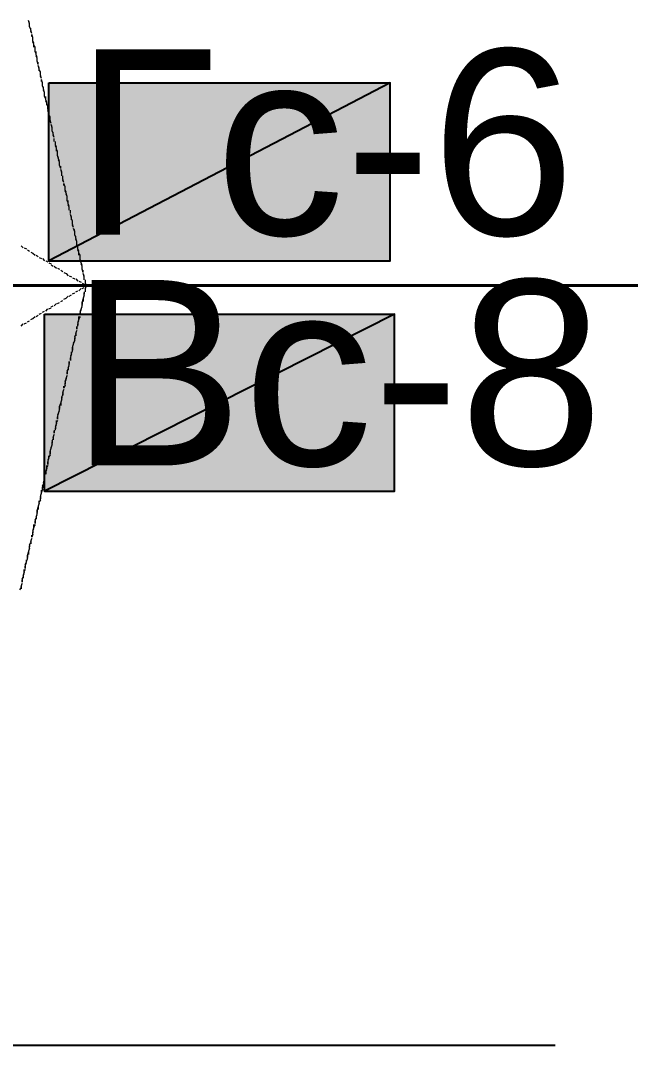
# Model space of a CAD drawing. Extents: x 8 to 21351, y 0 to 420.
# Drawn here: x 15643.54 to 15655.57, y 338.98 to 359.22 of the extents above; entities that cross this region are included whole.
import ezdxf

# ---------------------------------------------------------------- set-up
doc = ezdxf.new("R2010")
doc.units = 0
doc.styles.add('TEYPDFCAD_TEXT', font='arial.ttf')

msp = doc.modelspace()

# ---------------------------------------------------------------- hatches: boundary and pattern name
at = {"true_color": 0xffffff}
h = msp.add_hatch(color=0, dxfattribs=at)
h.paths.add_polyline_path([(15644.101, 357.992), (15650.832, 357.992), (15644.101, 354.478)])
h.paths.add_polyline_path([(15650.832, 357.992), (15644.101, 354.478), (15650.832, 354.478)])
h = msp.add_hatch(color=0, dxfattribs=at)
h.paths.add_polyline_path([(15644.016, 353.42), (15650.916, 353.42), (15644.016, 349.927)])
h.paths.add_polyline_path([(15650.916, 353.42), (15644.016, 349.927), (15650.916, 349.927)])

# ---------------------------------------------------------------- linework, layer by layer
at = {"color": 7, "lineweight": 5}
for p, q in [((15643.72, 359.156), (15643.699, 359.219)), ((15643.72, 359.177), (15643.699, 359.219)), ((15643.72, 359.114), (15643.72, 359.156)), ((15643.72, 359.092), (15643.72, 359.135)), ((15643.741, 359.05), (15643.72, 359.092)), ((15643.741, 359.029), (15643.741, 359.071)), ((15643.762, 358.966), (15643.741, 359.029)), ((15643.762, 358.966), (15643.741, 359.008)), ((15643.783, 358.881), (15643.762, 358.944)), ((15643.762, 358.902), (15643.762, 358.944)), ((15643.783, 358.839), (15643.783, 358.881)), ((15643.783, 358.817), (15643.783, 358.86)), ((15643.804, 358.775), (15643.783, 358.817)), ((15643.804, 358.754), (15643.783, 358.796)), ((15643.804, 358.69), (15643.804, 358.754)), ((15643.826, 358.69), (15643.804, 358.733)), ((15643.826, 358.627), (15643.826, 358.69)), ((15643.826, 358.606), (15643.826, 358.669)), ((15643.847, 358.563), (15643.826, 358.606)), ((15643.847, 358.542), (15643.847, 358.606)), ((15643.868, 358.5), (15643.847, 358.542)), ((15643.868, 358.479), (15643.847, 358.521)), ((15643.868, 358.436), (15643.868, 358.479)), ((15643.868, 358.415), (15643.868, 358.457)), ((15643.889, 358.352), (15643.868, 358.415)), ((15643.889, 358.352), (15643.889, 358.394)), ((15643.91, 358.267), (15643.889, 358.33)), ((15643.91, 358.288), (15643.889, 358.33)), ((15643.91, 358.225), (15643.91, 358.267)), ((15643.931, 358.204), (15643.91, 358.246)), ((15643.931, 358.161), (15643.931, 358.204)), ((15643.931, 358.14), (15643.931, 358.182)), ((15643.953, 358.077), (15643.931, 358.14)), ((15643.953, 358.077), (15643.931, 358.119)), ((15643.974, 357.992), (15643.953, 358.055)), ((15643.953, 358.013), (15643.953, 358.055)), ((15643.974, 357.949), (15643.974, 357.992)), ((15643.974, 357.928), (15643.974, 357.971)), ((15643.995, 357.886), (15643.974, 357.928)), ((15643.995, 357.865), (15643.995, 357.907)), ((15644.016, 357.801), (15643.995, 357.865)), ((15644.016, 357.801), (15643.995, 357.844)), ((15644.016, 357.738), (15644.016, 357.801)), ((15644.016, 357.717), (15644.016, 357.78)), ((15644.037, 357.674), (15644.016, 357.717)), ((15644.037, 357.653), (15644.037, 357.717)), ((15644.058, 357.611), (15644.037, 357.653)), ((15644.058, 357.59), (15644.037, 357.632)), ((15644.058, 357.547), (15644.058, 357.59)), ((15644.08, 357.526), (15644.058, 357.568)), ((15644.08, 357.463), (15644.08, 357.526)), ((15644.08, 357.463), (15644.08, 357.505)), ((15644.101, 357.378), (15644.08, 357.442)), ((15644.101, 357.399), (15644.08, 357.442)), ((15644.101, 357.336), (15644.101, 357.378)), ((15644.122, 357.315), (15644.101, 357.357)), ((15644.122, 357.272), (15644.122, 357.315)), ((15644.122, 357.251), (15644.122, 357.293)), ((15644.143, 357.187), (15644.122, 357.251)), ((15644.143, 357.187), (15644.122, 357.23)), ((15644.164, 357.103), (15644.143, 357.166)), ((15644.164, 357.124), (15644.143, 357.166)), ((15644.164, 357.06), (15644.164, 357.103)), ((15644.164, 357.039), (15644.164, 357.082)), ((15644.185, 356.997), (15644.164, 357.039)), ((15644.185, 356.976), (15644.185, 357.018)), ((15644.207, 356.912), (15644.185, 356.976)), ((15644.207, 356.912), (15644.185, 356.955)), ((15644.207, 356.828), (15644.207, 356.891)), ((15644.207, 356.849), (15644.207, 356.891)), ((15644.228, 356.785), (15644.228, 356.828)), ((15644.228, 356.764), (15644.228, 356.807)), ((15644.249, 356.722), (15644.228, 356.764)), ((15644.249, 356.701), (15644.228, 356.743)), ((15644.249, 356.637), (15644.249, 356.701)), ((15644.27, 356.637), (15644.249, 356.68)), ((15644.27, 356.574), (15644.27, 356.637)), ((15644.27, 356.553), (15644.27, 356.616)), ((15644.291, 356.489), (15644.27, 356.553)), ((15644.291, 356.51), (15644.27, 356.553)), ((15644.312, 356.447), (15644.291, 356.489)), ((15644.312, 356.425), (15644.291, 356.468)), ((15644.312, 356.383), (15644.312, 356.425)), ((15644.312, 356.362), (15644.312, 356.404)), ((15644.334, 356.298), (15644.312, 356.362)), ((15644.334, 356.298), (15644.334, 356.341)), ((15644.355, 356.214), (15644.334, 356.277)), ((15644.355, 356.235), (15644.334, 356.277)), ((15644.355, 356.171), (15644.355, 356.214)), ((15644.355, 356.15), (15644.355, 356.193)), ((15644.376, 356.108), (15644.376, 356.15)), ((15644.376, 356.087), (15644.376, 356.129)), ((15644.397, 356.023), (15644.376, 356.087)), ((15644.397, 356.023), (15644.376, 356.066)), ((15644.418, 355.939), (15644.397, 356.002)), ((15644.397, 355.96), (15644.397, 356.002)), ((15644.418, 355.896), (15644.418, 355.939)), ((15644.418, 355.875), (15644.418, 355.918)), ((15644.439, 355.833), (15644.418, 355.875)), ((15644.439, 355.812), (15644.418, 355.854)), ((15644.461, 355.748), (15644.439, 355.812)), ((15644.461, 355.748), (15644.439, 355.791)), ((15644.461, 355.685), (15644.461, 355.748)), ((15644.461, 355.663), (15644.461, 355.727)), ((15644.482, 355.621), (15644.461, 355.663)), ((15644.482, 355.6), (15644.482, 355.663)), ((15644.503, 355.558), (15644.482, 355.6)), ((15644.503, 355.536), (15644.482, 355.579)), ((15644.503, 355.494), (15644.503, 355.536)), ((15644.503, 355.473), (15644.503, 355.515)), ((15644.524, 355.409), (15644.524, 355.473)), ((15644.524, 355.409), (15644.524, 355.452)), ((15644.545, 355.325), (15644.524, 355.388)), ((15644.545, 355.346), (15644.524, 355.388)), ((15644.545, 355.282), (15644.545, 355.325)), ((15644.566, 355.261), (15644.545, 355.304)), ((15644.566, 355.219), (15644.566, 355.261)), ((15644.566, 355.198), (15644.566, 355.24)), ((15644.588, 355.134), (15644.566, 355.198)), ((15644.588, 355.134), (15644.566, 355.177)), ((15644.609, 355.05), (15644.588, 355.113)), ((15644.609, 355.071), (15644.588, 355.113)), ((15644.609, 355.007), (15644.609, 355.05)), ((15644.609, 354.986), (15644.609, 355.029)), ((15644.63, 354.944), (15644.609, 354.986)), ((15644.63, 354.923), (15644.63, 354.965)), ((15643.55, 354.774), (15643.593, 354.732)), ((15643.614, 354.732), (15643.656, 354.711)), ((15644.651, 354.859), (15644.63, 354.923)), ((15644.651, 354.859), (15644.63, 354.901)), ((15644.651, 354.796), (15644.651, 354.859)), ((15644.651, 354.774), (15644.651, 354.838)), ((15644.672, 354.711), (15644.672, 354.774)), ((15644.672, 354.732), (15644.672, 354.774)), ((15643.677, 354.69), (15643.72, 354.669)), ((15643.741, 354.647), (15643.783, 354.626)), ((15643.783, 354.626), (15643.826, 354.584)), ((15643.847, 354.584), (15643.889, 354.563)), ((15643.91, 354.542), (15643.953, 354.521)), ((15644.693, 354.669), (15644.672, 354.711)), ((15644.693, 354.647), (15644.672, 354.69)), ((15644.693, 354.584), (15644.693, 354.647)), ((15644.715, 354.584), (15644.693, 354.626)), ((15644.715, 354.521), (15644.715, 354.584)), ((15644.715, 354.499), (15644.715, 354.563)), ((15643.974, 354.521), (15644.016, 354.478)), ((15644.037, 354.478), (15644.08, 354.457)), ((15644.101, 354.436), (15644.143, 354.415)), ((15644.143, 354.394), (15644.185, 354.372)), ((15644.207, 354.372), (15644.249, 354.33)), ((15644.27, 354.33), (15644.312, 354.309)), ((15644.736, 354.436), (15644.715, 354.499)), ((15644.736, 354.457), (15644.715, 354.499)), ((15644.757, 354.394), (15644.736, 354.436)), ((15644.757, 354.372), (15644.736, 354.415)), ((15644.757, 354.33), (15644.757, 354.372)), ((15644.757, 354.309), (15644.757, 354.351)), ((15644.334, 354.288), (15644.376, 354.267)), ((15644.397, 354.245), (15644.439, 354.224)), ((15644.439, 354.224), (15644.482, 354.182)), ((15644.503, 354.182), (15644.545, 354.161)), ((15644.566, 354.139), (15644.609, 354.118)), ((15644.778, 354.245), (15644.757, 354.309)), ((15644.778, 354.245), (15644.778, 354.288)), ((15644.799, 354.161), (15644.778, 354.224)), ((15644.799, 354.182), (15644.778, 354.224)), ((15644.799, 354.118), (15644.799, 354.161)), ((15644.799, 354.097), (15644.799, 354.139)), ((15643.593, 353.991), (15643.55, 353.991)), ((15643.677, 353.991), (15643.614, 353.991)), ((15643.741, 353.991), (15643.699, 353.991)), ((15643.804, 353.991), (15643.762, 353.991)), ((15643.889, 353.991), (15643.826, 353.991)), ((15643.953, 353.991), (15643.889, 353.991)), ((15644.016, 353.991), (15643.974, 353.991)), ((15644.08, 353.991), (15644.037, 353.991)), ((15644.164, 353.991), (15644.101, 353.991)), ((15644.228, 353.991), (15644.185, 353.991)), ((15644.291, 353.991), (15644.249, 353.991)), ((15644.376, 353.991), (15644.312, 353.991)), ((15644.439, 353.991), (15644.397, 353.991)), ((15644.503, 353.991), (15644.461, 353.991)), ((15644.588, 353.991), (15644.524, 353.991)), ((15644.651, 353.991), (15644.609, 353.991)), ((15644.63, 354.118), (15644.672, 354.076)), ((15644.715, 353.991), (15644.672, 353.991)), ((15644.693, 354.076), (15644.736, 354.055)), ((15644.693, 353.885), (15644.736, 353.928)), ((15644.799, 353.991), (15644.736, 353.991)), ((15644.757, 354.034), (15644.799, 354.012)), ((15644.757, 353.928), (15644.799, 353.949)), ((15644.799, 353.97), (15644.842, 353.991)), ((15644.799, 353.991), (15644.842, 353.991)), ((15644.842, 353.991), (15644.799, 353.991)), ((15644.82, 354.055), (15644.82, 354.097)), ((15644.82, 354.034), (15644.82, 354.076)), ((15644.842, 353.991), (15644.82, 354.034)), ((15644.842, 353.991), (15644.82, 354.012)), ((15644.82, 353.928), (15644.842, 353.991)), ((15644.842, 353.991), (15644.82, 353.949)), ((15644.82, 353.885), (15644.82, 353.928)), ((15644.397, 353.716), (15644.439, 353.737)), ((15644.439, 353.737), (15644.482, 353.78)), ((15644.503, 353.78), (15644.545, 353.801)), ((15644.566, 353.822), (15644.609, 353.843)), ((15644.63, 353.864), (15644.672, 353.885)), ((15644.757, 353.653), (15644.778, 353.716)), ((15644.799, 353.801), (15644.778, 353.737)), ((15644.778, 353.737), (15644.799, 353.78)), ((15644.778, 353.737), (15644.778, 353.674)), ((15644.799, 353.864), (15644.799, 353.822)), ((15644.799, 353.801), (15644.799, 353.843)), ((15644.82, 353.864), (15644.82, 353.907)), ((15644.037, 353.483), (15644.08, 353.526)), ((15644.101, 353.526), (15644.143, 353.547)), ((15644.143, 353.568), (15644.185, 353.589)), ((15644.207, 353.589), (15644.249, 353.632)), ((15644.27, 353.632), (15644.312, 353.653)), ((15644.334, 353.674), (15644.376, 353.695)), ((15644.736, 353.526), (15644.715, 353.483)), ((15644.757, 353.589), (15644.736, 353.547)), ((15644.736, 353.526), (15644.757, 353.568)), ((15644.757, 353.589), (15644.757, 353.653)), ((15644.757, 353.653), (15644.757, 353.61)), ((15643.741, 353.314), (15643.783, 353.335)), ((15643.783, 353.335), (15643.826, 353.377)), ((15643.847, 353.377), (15643.889, 353.399)), ((15643.91, 353.42), (15643.953, 353.441)), ((15643.974, 353.462), (15644.016, 353.483)), ((15644.693, 353.314), (15644.672, 353.272)), ((15644.693, 353.314), (15644.693, 353.377)), ((15644.715, 353.377), (15644.693, 353.335)), ((15644.715, 353.462), (15644.736, 353.505)), ((15644.715, 353.462), (15644.715, 353.399)), ((15644.715, 353.399), (15644.715, 353.441)), ((15643.55, 353.187), (15643.593, 353.229)), ((15643.614, 353.229), (15643.656, 353.25)), ((15643.677, 353.272), (15643.72, 353.293)), ((15644.651, 353.187), (15644.651, 353.123)), ((15644.651, 353.123), (15644.651, 353.166)), ((15644.672, 353.25), (15644.693, 353.293)), ((15644.672, 353.25), (15644.672, 353.208)), ((15644.672, 353.187), (15644.672, 353.229)), ((15644.609, 352.912), (15644.588, 352.848)), ((15644.609, 352.975), (15644.63, 353.018)), ((15644.609, 352.975), (15644.609, 352.933)), ((15644.609, 352.912), (15644.609, 352.954)), ((15644.63, 353.039), (15644.651, 353.102)), ((15644.651, 353.102), (15644.63, 353.06)), ((15644.63, 353.039), (15644.63, 352.997)), ((15644.588, 352.848), (15644.566, 352.785)), ((15644.566, 352.764), (15644.588, 352.827)), ((15644.566, 352.7), (15644.566, 352.764)), ((15644.566, 352.764), (15644.566, 352.721)), ((15644.588, 352.848), (15644.609, 352.891)), ((15644.545, 352.637), (15644.524, 352.594)), ((15644.524, 352.573), (15644.545, 352.615)), ((15644.524, 352.573), (15644.524, 352.51)), ((15644.524, 352.51), (15644.524, 352.552)), ((15644.566, 352.7), (15644.545, 352.658)), ((15644.545, 352.637), (15644.545, 352.679)), ((15644.461, 352.298), (15644.482, 352.34)), ((15644.461, 352.298), (15644.461, 352.235)), ((15644.503, 352.425), (15644.482, 352.383)), ((15644.482, 352.361), (15644.503, 352.404)), ((15644.482, 352.361), (15644.482, 352.319)), ((15644.503, 352.425), (15644.503, 352.488)), ((15644.503, 352.488), (15644.503, 352.446)), ((15644.439, 352.15), (15644.418, 352.108)), ((15644.418, 352.086), (15644.439, 352.129)), ((15644.439, 352.15), (15644.461, 352.213)), ((15644.461, 352.213), (15644.439, 352.171)), ((15644.461, 352.235), (15644.461, 352.277)), ((15644.376, 351.875), (15644.397, 351.938)), ((15644.397, 351.938), (15644.376, 351.896)), ((15644.418, 352.023), (15644.397, 351.959)), ((15644.397, 351.959), (15644.397, 352.002)), ((15644.418, 352.086), (15644.418, 352.044)), ((15644.418, 352.023), (15644.418, 352.065)), ((15644.355, 351.748), (15644.334, 351.684)), ((15644.334, 351.684), (15644.355, 351.726)), ((15644.355, 351.811), (15644.355, 351.769)), ((15644.355, 351.748), (15644.355, 351.79)), ((15644.376, 351.875), (15644.376, 351.832)), ((15644.376, 351.811), (15644.376, 351.853)), ((15644.312, 351.536), (15644.291, 351.494)), ((15644.291, 351.473), (15644.312, 351.515)), ((15644.312, 351.599), (15644.334, 351.663)), ((15644.312, 351.536), (15644.312, 351.599)), ((15644.312, 351.599), (15644.312, 351.557)), ((15644.334, 351.684), (15644.334, 351.621)), ((15644.249, 351.261), (15644.249, 351.324)), ((15644.27, 351.324), (15644.249, 351.282)), ((15644.291, 351.473), (15644.27, 351.43)), ((15644.27, 351.409), (15644.291, 351.451)), ((15644.27, 351.409), (15644.27, 351.346)), ((15644.27, 351.346), (15644.27, 351.388)), ((15644.207, 351.134), (15644.207, 351.07)), ((15644.207, 351.07), (15644.207, 351.113)), ((15644.249, 351.261), (15644.228, 351.218)), ((15644.228, 351.197), (15644.249, 351.24)), ((15644.228, 351.197), (15644.228, 351.155)), ((15644.228, 351.134), (15644.228, 351.176)), ((15644.164, 350.922), (15644.185, 350.964)), ((15644.164, 350.922), (15644.164, 350.88)), ((15644.164, 350.859), (15644.164, 350.901)), ((15644.185, 350.986), (15644.207, 351.049)), ((15644.207, 351.049), (15644.185, 351.007)), ((15644.185, 350.986), (15644.185, 350.943)), ((15644.143, 350.795), (15644.122, 350.732)), ((15644.122, 350.711), (15644.143, 350.774)), ((15644.122, 350.647), (15644.122, 350.711)), ((15644.122, 350.711), (15644.122, 350.668)), ((15644.164, 350.859), (15644.143, 350.795)), ((15644.143, 350.795), (15644.164, 350.837)), ((15644.101, 350.584), (15644.08, 350.541)), ((15644.08, 350.52), (15644.101, 350.562)), ((15644.08, 350.52), (15644.08, 350.456)), ((15644.08, 350.456), (15644.08, 350.499)), ((15644.122, 350.647), (15644.101, 350.605)), ((15644.101, 350.584), (15644.101, 350.626)), ((15644.016, 350.245), (15644.037, 350.287)), ((15644.058, 350.372), (15644.037, 350.329)), ((15644.037, 350.308), (15644.058, 350.351)), ((15644.037, 350.308), (15644.037, 350.266)), ((15644.058, 350.372), (15644.058, 350.435)), ((15644.08, 350.435), (15644.058, 350.393)), ((15643.974, 350.033), (15643.995, 350.075)), ((15643.995, 350.097), (15644.016, 350.16)), ((15644.016, 350.16), (15643.995, 350.118)), ((15643.995, 350.097), (15643.995, 350.054)), ((15644.016, 350.245), (15644.016, 350.181)), ((15644.016, 350.181), (15644.016, 350.224)), ((15643.953, 349.906), (15643.931, 349.843)), ((15643.931, 349.822), (15643.953, 349.885)), ((15643.974, 349.97), (15643.953, 349.906)), ((15643.953, 349.906), (15643.953, 349.949)), ((15643.974, 350.033), (15643.974, 349.991)), ((15643.974, 349.97), (15643.974, 350.012)), ((15643.91, 349.694), (15643.889, 349.631)), ((15643.889, 349.631), (15643.91, 349.673)), ((15643.931, 349.758), (15643.91, 349.716)), ((15643.91, 349.694), (15643.91, 349.737)), ((15643.931, 349.822), (15643.931, 349.779)), ((15643.931, 349.758), (15643.931, 349.8)), ((15643.868, 349.483), (15643.847, 349.44)), ((15643.868, 349.546), (15643.889, 349.61)), ((15643.868, 349.483), (15643.868, 349.546)), ((15643.868, 349.546), (15643.868, 349.504)), ((15643.889, 349.631), (15643.889, 349.567)), ((15643.804, 349.208), (15643.804, 349.271)), ((15643.826, 349.271), (15643.804, 349.229)), ((15643.826, 349.356), (15643.847, 349.398)), ((15643.826, 349.356), (15643.826, 349.292)), ((15643.826, 349.292), (15643.826, 349.335)), ((15643.847, 349.419), (15643.868, 349.462)), ((15643.847, 349.419), (15643.847, 349.377)), ((15643.783, 349.081), (15643.762, 349.017)), ((15643.804, 349.208), (15643.783, 349.165)), ((15643.783, 349.144), (15643.804, 349.187)), ((15643.783, 349.144), (15643.783, 349.102)), ((15643.783, 349.081), (15643.783, 349.123)), ((15643.72, 348.869), (15643.741, 348.911)), ((15643.72, 348.869), (15643.72, 348.827)), ((15643.741, 348.932), (15643.762, 348.996)), ((15643.762, 348.996), (15643.741, 348.954)), ((15643.741, 348.932), (15643.741, 348.89)), ((15643.762, 349.017), (15643.762, 349.06)), ((15643.677, 348.657), (15643.699, 348.721)), ((15643.677, 348.594), (15643.677, 348.657)), ((15643.677, 348.657), (15643.677, 348.615)), ((15643.72, 348.805), (15643.699, 348.742)), ((15643.699, 348.742), (15643.72, 348.784)), ((15643.699, 348.742), (15643.699, 348.678)), ((15643.72, 348.805), (15643.72, 348.848)), ((15643.656, 348.53), (15643.635, 348.488)), ((15643.635, 348.467), (15643.656, 348.509)), ((15643.635, 348.467), (15643.635, 348.403)), ((15643.677, 348.594), (15643.656, 348.551)), ((15643.656, 348.53), (15643.656, 348.573)), ((15643.614, 348.319), (15643.593, 348.276)), ((15643.593, 348.255), (15643.614, 348.298)), ((15643.593, 348.255), (15643.593, 348.213)), ((15643.614, 348.319), (15643.614, 348.382)), ((15643.635, 348.382), (15643.614, 348.34)), ((15643.635, 348.403), (15643.635, 348.446)), ((15643.55, 348.043), (15643.572, 348.107)), ((15643.572, 348.107), (15643.55, 348.065)), ((15643.572, 348.192), (15643.593, 348.234)), ((15643.572, 348.192), (15643.572, 348.128)), ((15643.572, 348.128), (15643.572, 348.17)), ((15643.529, 347.98), (15643.55, 348.022)), ((15643.55, 348.043), (15643.55, 348.001))]:
    msp.add_line(p, q, dxfattribs=at)
at = {"color": 0, "lineweight": 0, "true_color": 0xffffff}
for p, q in [((15644.101, 354.478), (15650.832, 354.478)), ((15644.016, 349.927), (15650.916, 349.927))]:
    msp.add_line(p, q, dxfattribs=at)
at = {"color": 7, "lineweight": 40}
msp.add_line((15661.33, 353.991), (15633.835, 353.991), dxfattribs=at)
at = {"color": 7, "lineweight": 25}
msp.add_line((15654.091, 338.984), (15634.089, 338.984), dxfattribs=at)
at = {"color": 0, "true_color": 0xffffff}
for points in [[(15644.101, 357.992), (15650.832, 357.992), (15644.101, 354.478)], [(15650.832, 357.992), (15644.101, 354.478), (15650.832, 354.478)], [(15644.016, 353.42), (15650.916, 353.42), (15644.016, 349.927)], [(15650.916, 353.42), (15644.016, 349.927), (15650.916, 349.927)]]:
    msp.add_lwpolyline(points, close=True, dxfattribs=at)

# ---------------------------------------------------------------- texts
at = {"color": 7, "style": 'TEYPDFCAD_TEXT'}
for s, p in [('Гс-6', (15644.609, 354.986)), ('Вс-8', (15644.524, 350.435))]:
    msp.add_text(s, height=3.6618, dxfattribs=at).set_placement(p)

doc.saveas('drawing.dxf')
